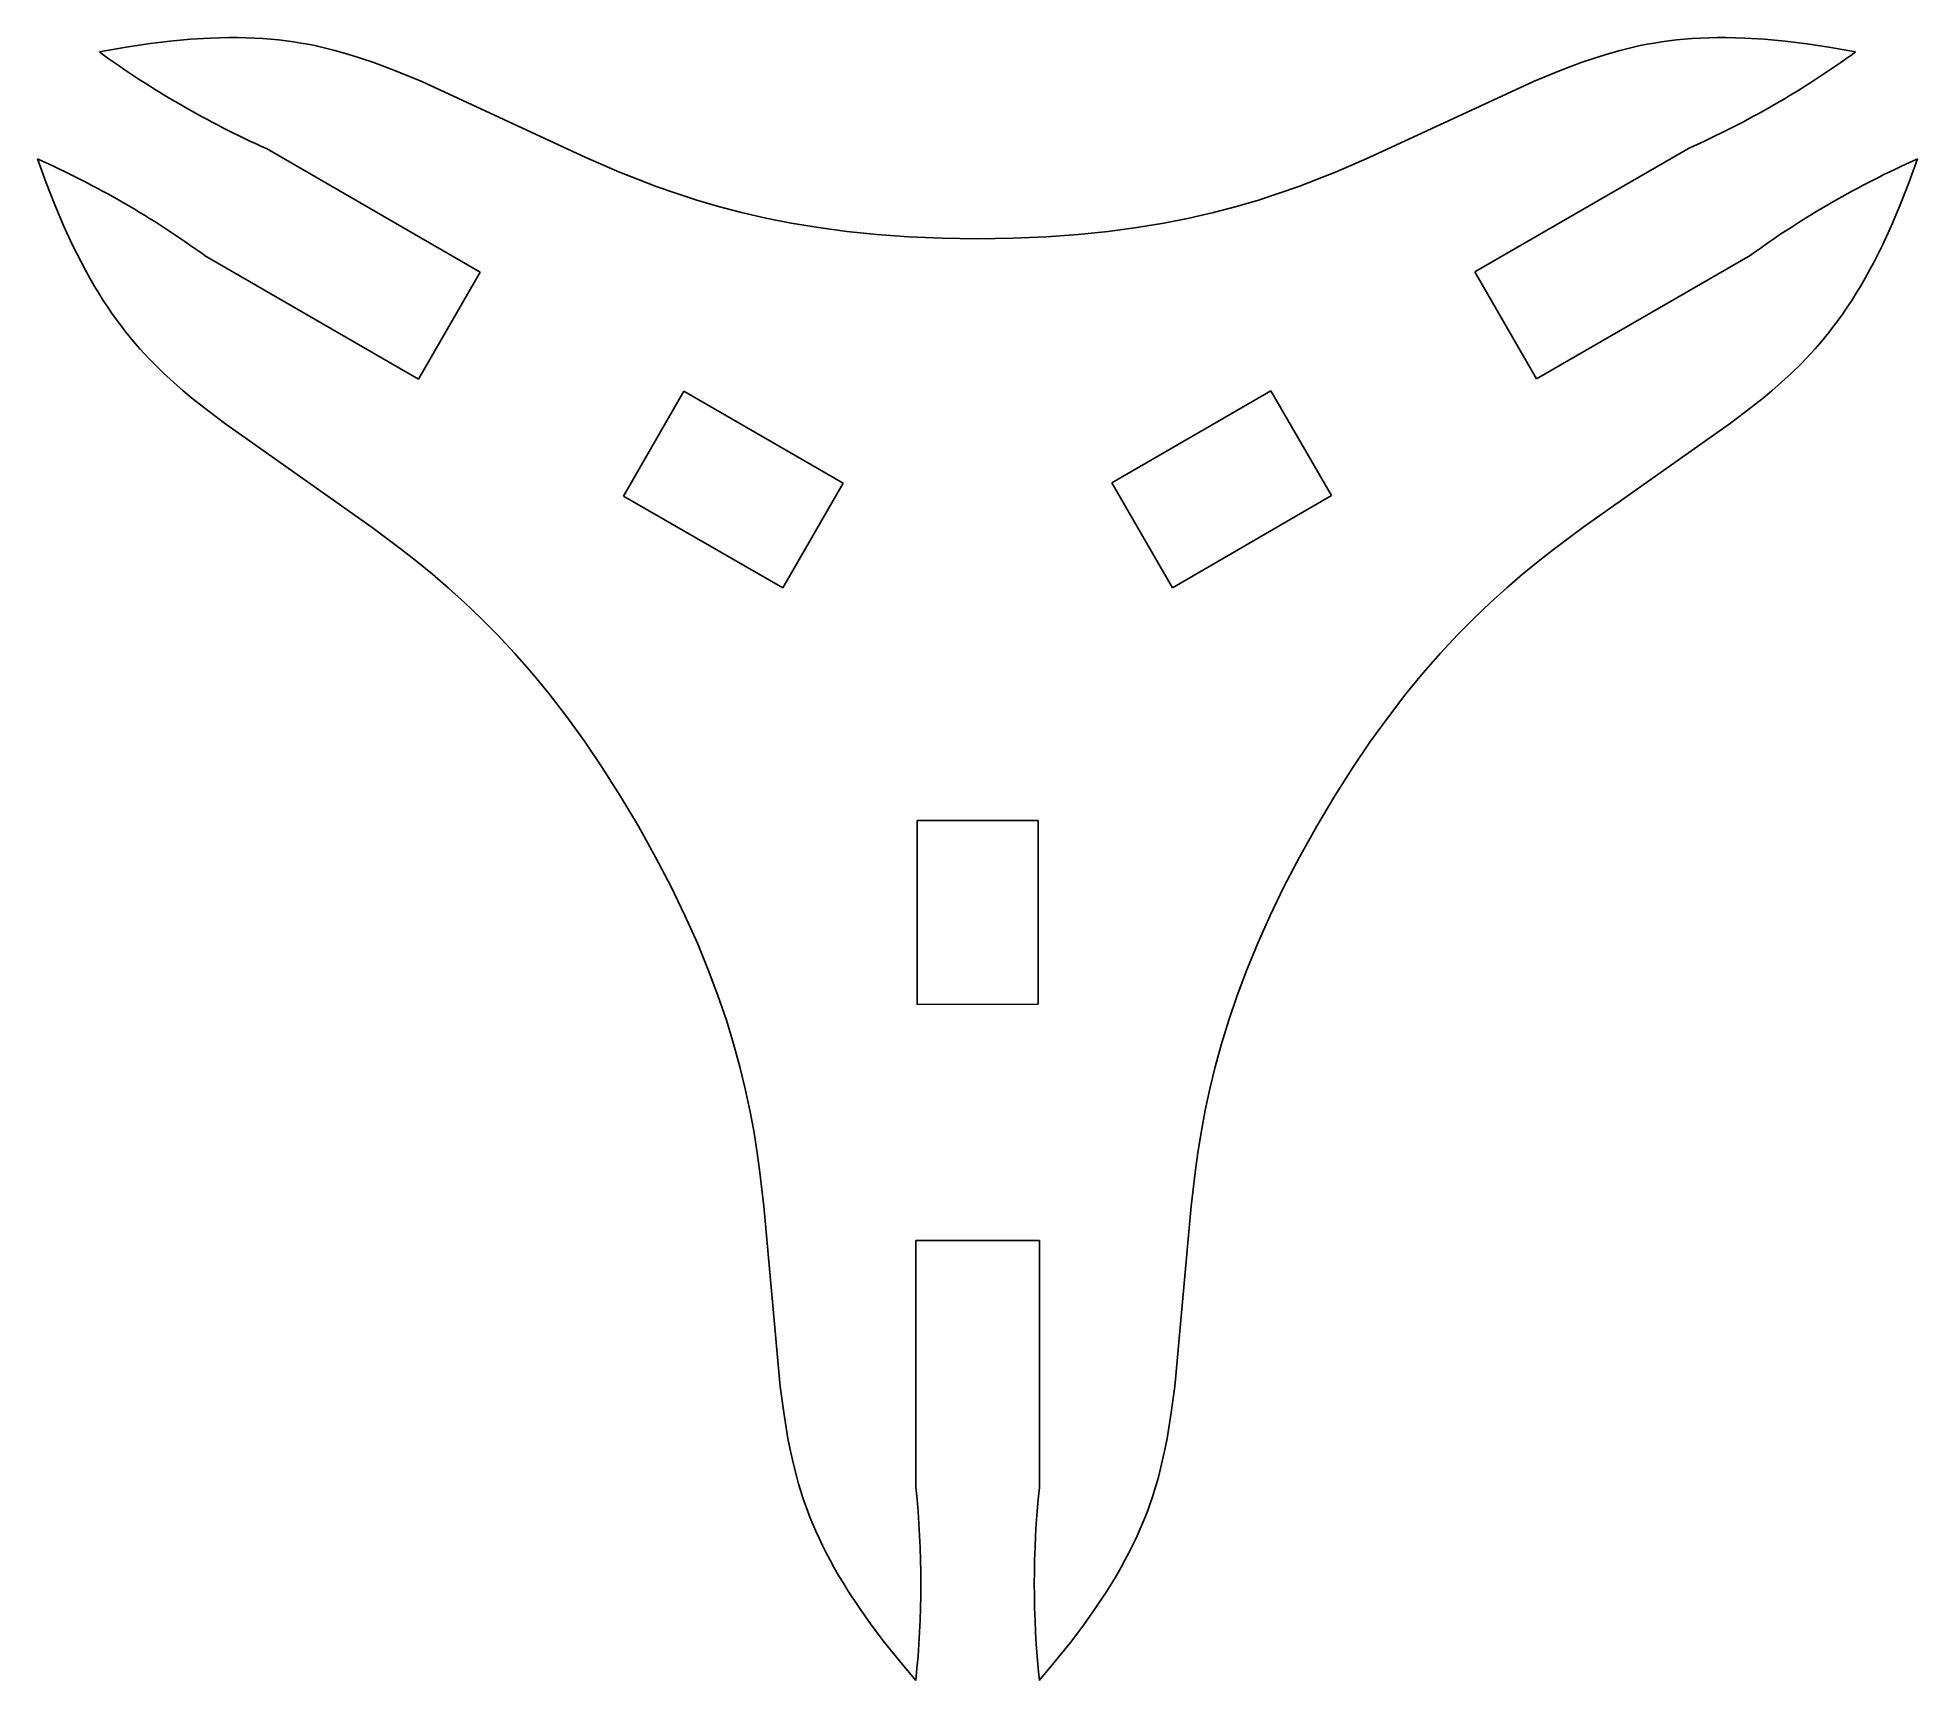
# Model space of a CAD drawing. Extents: x 2.8 to 47.6, y 4.5 to 43.6.
import ezdxf

# ---------------------------------------------------------------- set-up
doc = ezdxf.new("R2010")
doc.units = 0
doc.layers.add('DEFAULT', color=7, linetype='CONTINUOUS')

msp = doc.modelspace()

# ---------------------------------------------------------------- linework, layer by layer
at = {"layer": 'DEFAULT'}
for p, q in [((5.424, 43.486), (4.865, 43.401)), ((5.95, 43.551), (5.424, 43.486)), ((6.446, 43.598), (5.95, 43.551)), ((6.914, 43.626), (6.446, 43.598)), ((7.137, 43.634), (6.914, 43.626)), ((7.355, 43.638), (7.137, 43.634)), ((7.566, 43.638), (7.355, 43.638)), ((7.772, 43.634), (7.566, 43.638)), ((7.972, 43.626), (7.772, 43.634)), ((8.166, 43.615), (7.972, 43.626)), ((8.356, 43.6), (8.166, 43.615)), ((8.541, 43.582), (8.356, 43.6)), ((8.722, 43.56), (8.541, 43.582)), ((8.898, 43.536), (8.722, 43.56)), ((9.071, 43.509), (8.898, 43.536)), ((9.24, 43.479), (9.071, 43.509)), ((9.406, 43.446), (9.24, 43.479)), ((41.172, 43.479), (41.006, 43.446)), ((41.341, 43.509), (41.172, 43.479)), ((41.513, 43.536), (41.341, 43.509)), ((41.69, 43.56), (41.513, 43.536)), ((41.871, 43.582), (41.69, 43.56)), ((42.056, 43.6), (41.871, 43.582)), ((42.245, 43.615), (42.056, 43.6)), ((42.44, 43.626), (42.245, 43.615)), ((42.64, 43.634), (42.44, 43.626)), ((42.846, 43.638), (42.64, 43.634)), ((43.057, 43.638), (42.846, 43.638)), ((43.274, 43.634), (43.057, 43.638)), ((43.498, 43.627), (43.274, 43.634)), ((43.966, 43.598), (43.498, 43.627)), ((44.461, 43.552), (43.966, 43.598)), ((44.988, 43.487), (44.461, 43.552)), ((45.547, 43.402), (44.988, 43.487)), ((4.865, 43.401), (4.27, 43.295)), ((9.568, 43.41), (9.406, 43.446)), ((9.728, 43.373), (9.568, 43.41)), ((9.885, 43.332), (9.728, 43.373)), ((10.192, 43.246), (9.885, 43.332)), ((10.493, 43.151), (10.192, 43.246)), ((10.789, 43.05), (10.493, 43.151)), ((11.082, 42.943), (10.789, 43.05)), ((39.623, 43.05), (39.33, 42.943)), ((39.919, 43.151), (39.623, 43.05)), ((40.219, 43.246), (39.919, 43.151)), ((40.527, 43.332), (40.219, 43.246)), ((40.684, 43.373), (40.527, 43.332)), ((40.844, 43.41), (40.684, 43.373)), ((41.006, 43.446), (40.844, 43.41)), ((46.141, 43.297), (45.547, 43.402)), ((11.373, 42.83), (11.082, 42.943)), ((11.954, 42.588), (11.373, 42.83)), ((15.868, 40.779), (11.954, 42.588)), ((38.458, 42.588), (34.544, 40.779)), ((39.039, 42.83), (38.458, 42.588)), ((39.33, 42.943), (39.039, 42.83)), ((8.254, 40.993), (13.349, 38.048)), ((37.06, 38.057), (42.157, 40.998)), ((2.797, 40.745), (3.003, 40.177)), ((16.671, 40.434), (15.868, 40.779)), ((17.099, 40.262), (16.671, 40.434)), ((33.741, 40.434), (33.313, 40.262)), ((34.544, 40.779), (33.741, 40.434)), ((47.408, 40.178), (47.614, 40.746)), ((3.003, 40.177), (3.209, 39.651)), ((17.547, 40.092), (17.099, 40.262)), ((18.017, 39.927), (17.547, 40.092)), ((18.511, 39.767), (18.017, 39.927)), ((32.395, 39.927), (31.901, 39.767)), ((32.865, 40.092), (32.395, 39.927)), ((33.313, 40.262), (32.865, 40.092)), ((47.202, 39.651), (47.408, 40.178)), ((3.209, 39.651), (3.416, 39.162)), ((19.031, 39.614), (18.511, 39.767)), ((19.579, 39.471), (19.031, 39.614)), ((20.157, 39.338), (19.579, 39.471)), ((30.833, 39.471), (30.255, 39.338)), ((31.381, 39.614), (30.833, 39.471)), ((31.901, 39.767), (31.381, 39.614)), ((46.995, 39.163), (47.202, 39.651)), ((3.416, 39.162), (3.624, 38.71)), ((20.767, 39.217), (20.157, 39.338)), ((21.411, 39.11), (20.767, 39.217)), ((22.09, 39.019), (21.411, 39.11)), ((22.808, 38.946), (22.09, 39.019)), ((28.322, 39.019), (27.604, 38.946)), ((29.001, 39.11), (28.322, 39.019)), ((29.645, 39.217), (29.001, 39.11)), ((30.255, 39.338), (29.645, 39.217)), ((46.788, 38.71), (46.995, 39.163)), ((3.624, 38.71), (3.833, 38.291)), ((23.565, 38.891), (22.808, 38.946)), ((24.364, 38.857), (23.565, 38.891)), ((25.206, 38.845), (24.364, 38.857)), ((26.048, 38.857), (25.206, 38.845)), ((26.847, 38.891), (26.048, 38.857)), ((27.604, 38.946), (26.847, 38.891)), ((46.579, 38.291), (46.788, 38.71)), ((3.833, 38.291), (3.938, 38.093)), ((11.876, 35.499), (6.78, 38.444)), ((43.628, 38.447), (38.531, 35.507)), ((46.473, 38.093), (46.579, 38.291)), ((3.938, 38.093), (4.044, 37.903)), ((4.044, 37.903), (4.15, 37.72)), ((4.15, 37.72), (4.256, 37.544)), ((13.349, 38.048), (11.876, 35.499)), ((38.531, 35.507), (37.06, 38.057)), ((46.156, 37.544), (46.262, 37.72)), ((46.262, 37.72), (46.368, 37.903)), ((46.368, 37.903), (46.473, 38.093)), ((4.256, 37.544), (4.363, 37.375)), ((4.363, 37.375), (4.47, 37.212)), ((4.47, 37.212), (4.577, 37.055)), ((45.834, 37.055), (45.942, 37.212)), ((45.942, 37.212), (46.049, 37.375)), ((46.049, 37.375), (46.156, 37.544)), ((4.577, 37.055), (4.686, 36.904)), ((4.686, 36.904), (4.794, 36.758)), ((4.794, 36.758), (4.904, 36.617)), ((45.508, 36.617), (45.617, 36.758)), ((45.617, 36.758), (45.726, 36.904)), ((45.726, 36.904), (45.834, 37.055)), ((4.904, 36.617), (5.014, 36.481)), ((5.014, 36.481), (5.124, 36.35)), ((5.124, 36.35), (5.236, 36.223)), ((45.176, 36.223), (45.288, 36.35)), ((45.288, 36.35), (45.398, 36.481)), ((45.398, 36.481), (45.508, 36.617)), ((5.236, 36.223), (5.348, 36.1)), ((5.348, 36.1), (5.46, 35.981)), ((5.46, 35.981), (5.573, 35.865)), ((5.573, 35.865), (5.802, 35.642)), ((44.61, 35.642), (44.839, 35.865)), ((44.839, 35.865), (44.952, 35.981)), ((44.952, 35.981), (45.064, 36.1)), ((45.064, 36.1), (45.176, 36.223)), ((5.802, 35.642), (6.035, 35.429)), ((6.035, 35.429), (6.27, 35.223)), ((44.142, 35.223), (44.377, 35.429)), ((44.377, 35.429), (44.61, 35.642)), ((6.27, 35.223), (6.509, 35.023)), ((6.509, 35.023), (6.753, 34.828)), ((18.206, 35.208), (16.766, 32.708)), ((22.001, 33.022), (18.206, 35.208)), ((32.197, 35.218), (28.406, 33.024)), ((33.642, 32.721), (32.197, 35.218)), ((43.659, 34.828), (43.903, 35.023)), ((43.903, 35.023), (44.142, 35.223)), ((6.753, 34.828), (7.252, 34.445)), ((43.16, 34.445), (43.659, 34.828)), ((7.252, 34.445), (10.776, 31.96)), ((39.636, 31.96), (43.16, 34.445)), ((20.561, 30.522), (22.001, 33.022)), ((28.406, 33.024), (29.851, 30.527)), ((29.851, 30.527), (33.642, 32.721)), ((16.766, 32.708), (20.561, 30.522)), ((10.776, 31.96), (11.476, 31.437)), ((38.936, 31.437), (39.636, 31.96)), ((11.476, 31.437), (11.839, 31.153)), ((38.573, 31.153), (38.936, 31.437)), ((11.839, 31.153), (12.21, 30.85)), ((38.202, 30.85), (38.573, 31.153)), ((12.21, 30.85), (12.589, 30.525)), ((12.589, 30.525), (12.974, 30.177)), ((37.438, 30.177), (37.823, 30.525)), ((37.823, 30.525), (38.202, 30.85)), ((12.974, 30.177), (13.366, 29.803)), ((37.046, 29.803), (37.438, 30.177)), ((13.366, 29.803), (13.765, 29.4)), ((36.647, 29.4), (37.046, 29.803)), ((13.765, 29.4), (14.169, 28.966)), ((36.243, 28.966), (36.647, 29.4)), ((14.169, 28.966), (14.578, 28.498)), ((35.834, 28.498), (36.243, 28.966)), ((14.578, 28.498), (14.993, 27.994)), ((35.419, 27.994), (35.834, 28.498)), ((14.993, 27.994), (15.411, 27.451)), ((35.001, 27.451), (35.419, 27.994)), ((15.411, 27.451), (15.834, 26.867)), ((34.578, 26.867), (35.001, 27.451)), ((15.834, 26.867), (16.26, 26.238)), ((34.152, 26.238), (34.578, 26.867)), ((16.26, 26.238), (16.689, 25.564)), ((33.723, 25.564), (34.152, 26.238)), ((16.689, 25.564), (17.12, 24.84)), ((33.292, 24.84), (33.723, 25.564)), ((17.12, 24.84), (17.531, 24.105)), ((26.651, 24.979), (23.766, 24.976)), ((23.766, 24.976), (23.77, 20.596)), ((26.655, 20.599), (26.651, 24.979)), ((32.881, 24.105), (33.292, 24.84)), ((17.531, 24.105), (17.901, 23.396)), ((32.511, 23.396), (32.881, 24.105)), ((17.901, 23.396), (18.232, 22.713)), ((32.18, 22.713), (32.511, 23.396)), ((18.232, 22.713), (18.527, 22.054)), ((31.885, 22.054), (32.18, 22.713)), ((18.527, 22.054), (18.788, 21.42)), ((31.624, 21.42), (31.885, 22.054)), ((18.788, 21.42), (19.018, 20.81)), ((31.394, 20.81), (31.624, 21.42)), ((19.018, 20.81), (19.218, 20.221)), ((31.194, 20.221), (31.394, 20.81)), ((19.218, 20.221), (19.392, 19.654)), ((23.77, 20.596), (26.655, 20.599)), ((31.02, 19.654), (31.194, 20.221)), ((19.392, 19.654), (19.542, 19.108)), ((30.87, 19.108), (31.02, 19.654)), ((19.542, 19.108), (19.67, 18.581)), ((30.742, 18.581), (30.87, 19.108)), ((19.67, 18.581), (19.778, 18.073)), ((30.634, 18.073), (30.742, 18.581)), ((19.778, 18.073), (19.87, 17.583)), ((30.542, 17.583), (30.634, 18.073)), ((19.87, 17.583), (19.947, 17.11)), ((30.465, 17.11), (30.542, 17.583)), ((19.947, 17.11), (20.011, 16.654)), ((30.401, 16.654), (30.465, 17.11)), ((20.011, 16.654), (20.114, 15.786)), ((30.298, 15.786), (30.401, 16.654)), ((20.114, 15.786), (20.504, 11.492)), ((29.908, 11.492), (30.298, 15.786)), ((23.736, 9.085), (23.739, 14.97)), ((23.739, 14.97), (26.683, 14.968)), ((26.683, 14.968), (26.681, 9.084)), ((20.504, 11.492), (20.586, 10.868)), ((29.826, 10.868), (29.908, 11.492)), ((20.586, 10.868), (20.634, 10.559)), ((29.778, 10.559), (29.826, 10.868)), ((20.634, 10.559), (20.687, 10.252)), ((29.725, 10.252), (29.778, 10.559)), ((20.687, 10.252), (20.748, 9.945)), ((20.748, 9.945), (20.816, 9.638)), ((29.596, 9.638), (29.664, 9.945)), ((29.664, 9.945), (29.725, 10.252)), ((20.816, 9.638), (20.895, 9.328)), ((29.517, 9.328), (29.596, 9.638)), ((20.895, 9.328), (20.938, 9.172)), ((20.938, 9.172), (20.985, 9.014)), ((20.985, 9.014), (21.036, 8.856)), ((29.376, 8.856), (29.427, 9.014)), ((29.427, 9.014), (29.474, 9.172)), ((29.474, 9.172), (29.517, 9.328)), ((21.036, 8.856), (21.09, 8.696)), ((21.09, 8.696), (21.149, 8.535)), ((21.149, 8.535), (21.211, 8.372)), ((29.201, 8.372), (29.263, 8.535)), ((29.263, 8.535), (29.322, 8.696)), ((29.322, 8.696), (29.376, 8.856)), ((21.211, 8.372), (21.279, 8.207)), ((21.279, 8.207), (21.35, 8.04)), ((29.062, 8.04), (29.133, 8.207)), ((29.133, 8.207), (29.201, 8.372)), ((21.35, 8.04), (21.427, 7.87)), ((21.427, 7.87), (21.509, 7.698)), ((21.509, 7.698), (21.597, 7.524)), ((28.815, 7.524), (28.903, 7.698)), ((28.903, 7.698), (28.985, 7.87)), ((28.985, 7.87), (29.062, 8.04)), ((21.597, 7.524), (21.69, 7.347)), ((21.69, 7.347), (21.79, 7.167)), ((28.622, 7.167), (28.722, 7.347)), ((28.722, 7.347), (28.815, 7.524)), ((21.79, 7.167), (21.895, 6.984)), ((21.895, 6.984), (22.007, 6.798)), ((22.007, 6.798), (22.126, 6.608)), ((28.286, 6.608), (28.405, 6.798)), ((28.405, 6.798), (28.517, 6.984)), ((28.517, 6.984), (28.622, 7.167)), ((22.126, 6.608), (22.384, 6.217)), ((28.028, 6.217), (28.286, 6.608)), ((22.384, 6.217), (22.672, 5.811)), ((27.74, 5.811), (28.028, 6.217)), ((22.672, 5.811), (22.992, 5.388)), ((22.992, 5.388), (23.345, 4.946)), ((27.067, 4.946), (27.42, 5.388)), ((27.42, 5.388), (27.74, 5.811)), ((23.345, 4.946), (23.734, 4.484)), ((26.678, 4.484), (27.067, 4.946))]:
    msp.add_line(p, q, dxfattribs=at)
for centre, radius, start, end in [((17.181, 61.04), 21.944, 233.9609, 245.995), ((33.201, 61.123), 22.028, 293.9907, 305.9769), ((-6.17, 20.625), 22.028, 53.9907, 65.9769), ((56.525, 20.693), 21.944, 113.9609, 125.995), ((1.912, 6.793), 21.944, 353.9609, 5.995), ((48.532, 6.783), 21.972, 173.9911, 186.0089)]:
    msp.add_arc(centre, radius, start, end, dxfattribs=at)

doc.saveas('drawing.dxf')
